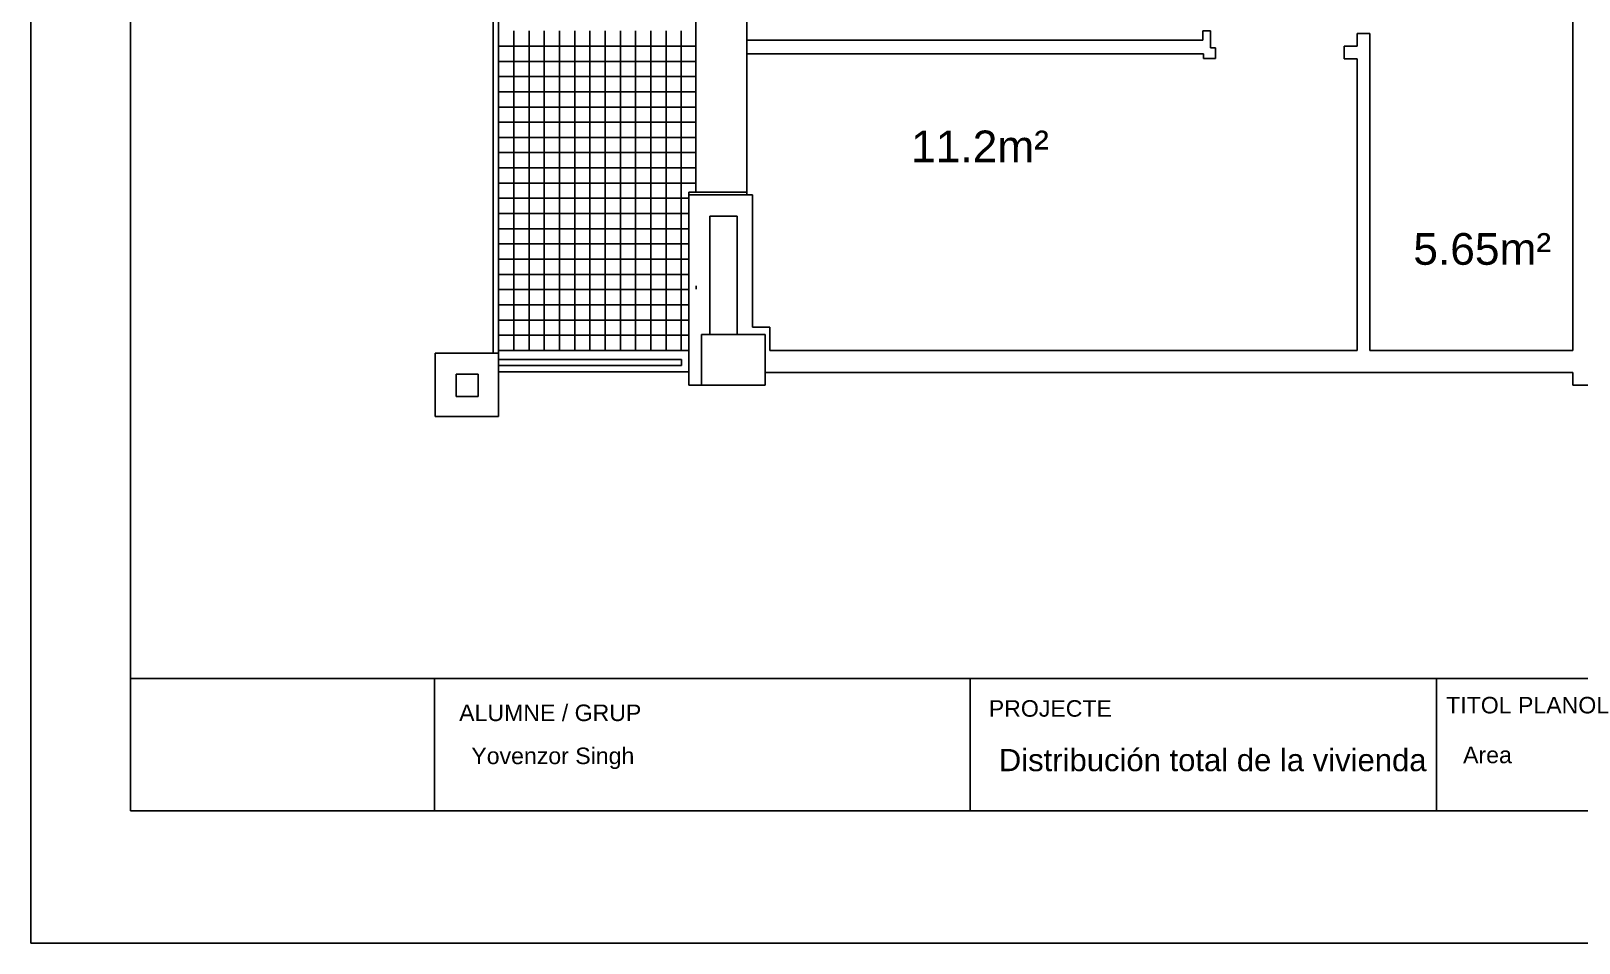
# Model space of a CAD drawing. Header units: millimetres. Extents: x 2377 to 4712, y -254 to 3188.
# Drawn here: x 3803.4 to 4037.5, y 1677.7 to 1815.7 of the extents above; entities that cross this region are included whole.
import ezdxf

# ---------------------------------------------------------------- set-up
doc = ezdxf.new("R2010")
doc.units = ezdxf.units.MM
doc.linetypes.add('DASHED2', pattern=[0.375, 0.25, -0.125])
doc.layers.add('Area', color=6, linetype='Continuous')
doc.styles.get("Standard").update_dxf_attribs({"font": 'arial.ttf'})

msp = doc.modelspace()

# ---------------------------------------------------------------- linework, layer by layer
for p, q in [((3803.4, 1974.71), (3803.4, 1677.71)), ((3818.45, 1697.71), (3818.45, 1959.71)), ((3874.13, 1766.97), (3874.13, 1926.21)), ((3873.29, 1766.97), (3873.29, 1903.19)), ((3874.13, 1766.97), (3874.13, 1903.19)), ((3903.97, 1836.42), (3903.97, 1791.33)), ((3911.65, 1835.52), (3911.65, 1790.89)), ((4036.57, 1767.35), (4036.57, 1822.99)), ((3876.43, 1815.7), (3876.43, 1813.4)), ((3878.73, 1815.7), (3878.73, 1813.4)), ((3881.04, 1815.7), (3881.04, 1813.4)), ((3883.34, 1815.7), (3883.34, 1813.4)), ((3885.64, 1815.7), (3885.64, 1813.4)), ((3887.94, 1815.7), (3887.94, 1813.4)), ((3890.24, 1815.7), (3890.24, 1813.4)), ((3892.55, 1815.7), (3892.55, 1813.4)), ((3894.85, 1815.7), (3894.85, 1813.4)), ((3897.15, 1815.7), (3897.15, 1813.4)), ((3899.45, 1815.7), (3899.45, 1813.4)), ((3901.76, 1815.7), (3901.76, 1813.4)), ((3981.8, 1815.7), (3980.61, 1815.7)), ((3980.61, 1815.7), (3980.61, 1814.32)), ((3981.8, 1813.16), (3981.8, 1815.7)), ((4003.95, 1813.4), (4003.95, 1815.32)), ((4003.95, 1815.32), (4005.87, 1815.32)), ((4003.95, 1815.32), (4005.87, 1815.32)), ((4005.87, 1815.32), (4005.87, 1767.35)), ((4005.87, 1815.32), (4005.87, 1767.35)), ((3874.13, 1813.4), (3874.42, 1813.4)), ((3876.43, 1813.4), (3874.13, 1813.4)), ((3878.73, 1813.4), (3876.43, 1813.4)), ((3876.43, 1813.4), (3876.43, 1811.1)), ((3876.43, 1813.4), (3878.73, 1813.4)), ((3881.04, 1813.4), (3878.73, 1813.4)), ((3878.73, 1813.4), (3878.73, 1811.1)), ((3878.73, 1813.4), (3881.04, 1813.4)), ((3883.34, 1813.4), (3881.04, 1813.4)), ((3881.04, 1813.4), (3881.04, 1811.1)), ((3881.04, 1813.4), (3883.34, 1813.4)), ((3885.64, 1813.4), (3883.34, 1813.4)), ((3883.34, 1813.4), (3883.34, 1811.1)), ((3883.34, 1813.4), (3885.64, 1813.4)), ((3887.94, 1813.4), (3885.64, 1813.4)), ((3885.64, 1813.4), (3885.64, 1811.1)), ((3885.64, 1813.4), (3887.94, 1813.4)), ((3890.24, 1813.4), (3887.94, 1813.4)), ((3887.94, 1813.4), (3887.94, 1811.1)), ((3887.94, 1813.4), (3890.24, 1813.4)), ((3892.55, 1813.4), (3890.24, 1813.4)), ((3890.24, 1813.4), (3890.24, 1811.1)), ((3890.24, 1813.4), (3892.55, 1813.4)), ((3894.85, 1813.4), (3892.55, 1813.4)), ((3892.55, 1813.4), (3892.55, 1811.1)), ((3897.15, 1813.4), (3894.85, 1813.4)), ((3894.85, 1813.4), (3894.85, 1811.1)), ((3899.45, 1813.4), (3897.15, 1813.4)), ((3897.15, 1813.4), (3897.15, 1811.1)), ((3901.76, 1813.4), (3899.45, 1813.4)), ((3899.45, 1813.4), (3899.45, 1811.1)), ((3901.76, 1813.4), (3901.76, 1811.1)), ((3903.99, 1813.4), (3901.76, 1813.4)), ((3911.65, 1814.32), (3980.61, 1814.32)), ((3911.65, 1812.81), (3911.65, 1811.85)), ((3911.65, 1812.25), (3980.72, 1812.25)), ((3980.72, 1812.25), (3980.72, 1811.54)), ((3982.55, 1813.16), (3981.8, 1813.16)), ((3982.55, 1811.54), (3982.55, 1813.16)), ((4002.03, 1811.48), (4002.03, 1813.4)), ((4002.03, 1813.4), (4003.95, 1813.4)), ((3876.43, 1811.1), (3874.13, 1811.1)), ((3876.43, 1811.1), (3874.13, 1811.1)), ((3878.73, 1811.1), (3876.43, 1811.1)), ((3876.43, 1811.1), (3876.43, 1808.8)), ((3876.43, 1811.1), (3878.73, 1811.1)), ((3878.73, 1811.1), (3876.43, 1811.1)), ((3876.43, 1811.1), (3878.73, 1811.1)), ((3881.04, 1811.1), (3878.73, 1811.1)), ((3878.73, 1811.1), (3878.73, 1808.8)), ((3878.73, 1811.1), (3881.04, 1811.1)), ((3881.04, 1811.1), (3878.73, 1811.1)), ((3878.73, 1811.1), (3881.04, 1811.1)), ((3883.34, 1811.1), (3881.04, 1811.1)), ((3881.04, 1811.1), (3881.04, 1808.8)), ((3881.04, 1811.1), (3883.34, 1811.1)), ((3883.34, 1811.1), (3881.04, 1811.1)), ((3881.04, 1811.1), (3883.34, 1811.1)), ((3885.64, 1811.1), (3883.34, 1811.1)), ((3883.34, 1811.1), (3883.34, 1808.8)), ((3883.34, 1811.1), (3885.64, 1811.1)), ((3885.64, 1811.1), (3883.34, 1811.1)), ((3883.34, 1811.1), (3885.64, 1811.1)), ((3887.94, 1811.1), (3885.64, 1811.1)), ((3885.64, 1811.1), (3885.64, 1808.8)), ((3885.64, 1811.1), (3887.94, 1811.1)), ((3887.94, 1811.1), (3885.64, 1811.1)), ((3885.64, 1811.1), (3887.94, 1811.1)), ((3890.24, 1811.1), (3887.94, 1811.1)), ((3887.94, 1811.1), (3887.94, 1808.8)), ((3887.94, 1811.1), (3890.24, 1811.1)), ((3890.24, 1811.1), (3887.94, 1811.1)), ((3887.94, 1811.1), (3890.24, 1811.1)), ((3892.55, 1811.1), (3890.24, 1811.1)), ((3890.24, 1811.1), (3890.24, 1808.8)), ((3890.24, 1811.1), (3892.55, 1811.1)), ((3892.55, 1811.1), (3890.24, 1811.1)), ((3890.24, 1811.1), (3892.55, 1811.1)), ((3894.85, 1811.1), (3892.55, 1811.1)), ((3892.55, 1811.1), (3892.55, 1808.8)), ((3894.85, 1811.1), (3892.55, 1811.1)), ((3897.15, 1811.1), (3894.85, 1811.1)), ((3894.85, 1811.1), (3894.85, 1808.8)), ((3897.15, 1811.1), (3894.85, 1811.1)), ((3899.45, 1811.1), (3897.15, 1811.1)), ((3897.15, 1811.1), (3897.15, 1808.8)), ((3899.45, 1811.1), (3897.15, 1811.1)), ((3901.76, 1811.1), (3899.45, 1811.1)), ((3899.45, 1811.1), (3899.45, 1808.8)), ((3901.76, 1811.1), (3899.45, 1811.1)), ((3901.76, 1811.1), (3901.76, 1808.8)), ((3903.99, 1811.1), (3901.76, 1811.1)), ((3980.72, 1811.54), (3982.55, 1811.54)), ((4003.95, 1811.48), (4002.03, 1811.48)), ((4003.95, 1767.36), (4003.95, 1811.48)), ((3874.13, 1808.8), (3874.42, 1808.8)), ((3876.43, 1808.8), (3874.13, 1808.8)), ((3878.73, 1808.8), (3876.43, 1808.8)), ((3876.43, 1808.8), (3876.43, 1806.5)), ((3876.43, 1808.8), (3878.73, 1808.8)), ((3881.04, 1808.8), (3878.73, 1808.8)), ((3878.73, 1808.8), (3878.73, 1806.5)), ((3878.73, 1808.8), (3881.04, 1808.8)), ((3883.34, 1808.8), (3881.04, 1808.8)), ((3881.04, 1808.8), (3881.04, 1806.5)), ((3881.04, 1808.8), (3883.34, 1808.8)), ((3885.64, 1808.8), (3883.34, 1808.8)), ((3883.34, 1808.8), (3883.34, 1806.5)), ((3883.34, 1808.8), (3885.64, 1808.8)), ((3887.94, 1808.8), (3885.64, 1808.8)), ((3885.64, 1808.8), (3885.64, 1806.5)), ((3885.64, 1808.8), (3887.94, 1808.8)), ((3890.24, 1808.8), (3887.94, 1808.8)), ((3887.94, 1808.8), (3887.94, 1806.5)), ((3887.94, 1808.8), (3890.24, 1808.8)), ((3892.55, 1808.8), (3890.24, 1808.8)), ((3890.24, 1808.8), (3890.24, 1806.5)), ((3890.24, 1808.8), (3892.55, 1808.8)), ((3894.85, 1808.8), (3892.55, 1808.8)), ((3892.55, 1808.8), (3892.55, 1806.5)), ((3897.15, 1808.8), (3894.85, 1808.8)), ((3894.85, 1808.8), (3894.85, 1806.5)), ((3899.45, 1808.8), (3897.15, 1808.8)), ((3897.15, 1808.8), (3897.15, 1806.5)), ((3901.76, 1808.8), (3899.45, 1808.8)), ((3899.45, 1808.8), (3899.45, 1806.5)), ((3901.76, 1808.8), (3901.76, 1806.5)), ((3903.99, 1808.8), (3901.76, 1808.8)), ((3876.43, 1806.5), (3874.13, 1806.5)), ((3878.73, 1806.5), (3876.43, 1806.5)), ((3876.43, 1806.5), (3876.43, 1804.19)), ((3876.43, 1806.5), (3878.73, 1806.5)), ((3881.04, 1806.5), (3878.73, 1806.5)), ((3878.73, 1806.5), (3878.73, 1804.19)), ((3878.73, 1806.5), (3881.04, 1806.5)), ((3883.34, 1806.5), (3881.04, 1806.5)), ((3881.04, 1806.5), (3881.04, 1804.19)), ((3881.04, 1806.5), (3883.34, 1806.5)), ((3885.64, 1806.5), (3883.34, 1806.5)), ((3883.34, 1806.5), (3883.34, 1804.19)), ((3883.34, 1806.5), (3885.64, 1806.5)), ((3887.94, 1806.5), (3885.64, 1806.5)), ((3885.64, 1806.5), (3885.64, 1804.19)), ((3885.64, 1806.5), (3887.94, 1806.5)), ((3890.24, 1806.5), (3887.94, 1806.5)), ((3887.94, 1806.5), (3887.94, 1804.19)), ((3887.94, 1806.5), (3890.24, 1806.5)), ((3892.55, 1806.5), (3890.24, 1806.5)), ((3890.24, 1806.5), (3890.24, 1804.19)), ((3890.24, 1806.5), (3892.55, 1806.5)), ((3894.85, 1806.5), (3892.55, 1806.5)), ((3892.55, 1806.5), (3892.55, 1804.19)), ((3897.15, 1806.5), (3894.85, 1806.5)), ((3894.85, 1806.5), (3894.85, 1804.19)), ((3899.45, 1806.5), (3897.15, 1806.5)), ((3897.15, 1806.5), (3897.15, 1804.19)), ((3901.76, 1806.5), (3899.45, 1806.5)), ((3899.45, 1806.5), (3899.45, 1804.19)), ((3901.76, 1806.5), (3901.76, 1804.19)), ((3903.99, 1806.5), (3901.76, 1806.5)), ((3876.43, 1804.19), (3874.13, 1804.19)), ((3874.13, 1804.19), (3876.43, 1804.19)), ((3878.73, 1804.19), (3876.43, 1804.19)), ((3876.43, 1804.19), (3876.43, 1801.89)), ((3876.43, 1804.19), (3878.73, 1804.19)), ((3881.04, 1804.19), (3878.73, 1804.19)), ((3878.73, 1804.19), (3878.73, 1801.89)), ((3878.73, 1804.19), (3881.04, 1804.19)), ((3883.34, 1804.19), (3881.04, 1804.19)), ((3881.04, 1804.19), (3881.04, 1801.89)), ((3881.04, 1804.19), (3883.34, 1804.19)), ((3885.64, 1804.19), (3883.34, 1804.19)), ((3883.34, 1804.19), (3883.34, 1801.89)), ((3883.34, 1804.19), (3885.64, 1804.19)), ((3887.94, 1804.19), (3885.64, 1804.19)), ((3885.64, 1804.19), (3885.64, 1801.89)), ((3885.64, 1804.19), (3887.94, 1804.19)), ((3890.24, 1804.19), (3887.94, 1804.19)), ((3887.94, 1804.19), (3887.94, 1801.89)), ((3887.94, 1804.19), (3890.24, 1804.19)), ((3892.55, 1804.19), (3890.24, 1804.19)), ((3890.24, 1804.19), (3890.24, 1801.89)), ((3890.24, 1804.19), (3892.55, 1804.19)), ((3894.85, 1804.19), (3892.55, 1804.19)), ((3892.55, 1804.19), (3892.55, 1801.89)), ((3897.15, 1804.19), (3894.85, 1804.19)), ((3894.85, 1804.19), (3894.85, 1801.89)), ((3899.45, 1804.19), (3897.15, 1804.19)), ((3897.15, 1804.19), (3897.15, 1801.89)), ((3901.76, 1804.19), (3899.45, 1804.19)), ((3899.45, 1804.19), (3899.45, 1801.89)), ((3901.76, 1804.19), (3901.76, 1801.89)), ((3903.99, 1804.19), (3901.76, 1804.19)), ((3876.43, 1801.89), (3874.13, 1801.89)), ((3878.73, 1801.89), (3876.43, 1801.89)), ((3876.43, 1801.89), (3876.43, 1799.59)), ((3876.43, 1801.89), (3878.73, 1801.89)), ((3881.04, 1801.89), (3878.73, 1801.89)), ((3878.73, 1801.89), (3878.73, 1799.59)), ((3878.73, 1801.89), (3881.04, 1801.89)), ((3883.34, 1801.89), (3881.04, 1801.89)), ((3881.04, 1801.89), (3881.04, 1799.59)), ((3881.04, 1801.89), (3883.34, 1801.89)), ((3885.64, 1801.89), (3883.34, 1801.89)), ((3883.34, 1801.89), (3883.34, 1799.59)), ((3883.34, 1801.89), (3885.64, 1801.89)), ((3887.94, 1801.89), (3885.64, 1801.89)), ((3885.64, 1801.89), (3885.64, 1799.59)), ((3885.64, 1801.89), (3887.94, 1801.89)), ((3890.24, 1801.89), (3887.94, 1801.89)), ((3887.94, 1801.89), (3887.94, 1799.59)), ((3887.94, 1801.89), (3890.24, 1801.89)), ((3892.55, 1801.89), (3890.24, 1801.89)), ((3890.24, 1801.89), (3890.24, 1799.59)), ((3890.24, 1801.89), (3892.55, 1801.89)), ((3894.85, 1801.89), (3892.55, 1801.89)), ((3892.55, 1801.89), (3892.55, 1799.59)), ((3897.15, 1801.89), (3894.85, 1801.89)), ((3894.85, 1801.89), (3894.85, 1799.59)), ((3899.45, 1801.89), (3897.15, 1801.89)), ((3897.15, 1801.89), (3897.15, 1799.59)), ((3901.76, 1801.89), (3899.45, 1801.89)), ((3899.45, 1801.89), (3899.45, 1799.59)), ((3901.76, 1801.89), (3901.76, 1799.59)), ((3903.99, 1801.89), (3901.76, 1801.89)), ((3874.13, 1799.59), (3874.42, 1799.59)), ((3876.43, 1799.59), (3874.13, 1799.59)), ((3878.73, 1799.59), (3876.43, 1799.59)), ((3876.43, 1799.59), (3876.43, 1797.29)), ((3876.43, 1799.59), (3878.73, 1799.59)), ((3881.04, 1799.59), (3878.73, 1799.59)), ((3878.73, 1799.59), (3878.73, 1797.29)), ((3878.73, 1799.59), (3881.04, 1799.59)), ((3883.34, 1799.59), (3881.04, 1799.59)), ((3881.04, 1799.59), (3881.04, 1797.29)), ((3881.04, 1799.59), (3883.34, 1799.59)), ((3885.64, 1799.59), (3883.34, 1799.59)), ((3883.34, 1799.59), (3883.34, 1797.29)), ((3883.34, 1799.59), (3885.64, 1799.59)), ((3887.94, 1799.59), (3885.64, 1799.59)), ((3885.64, 1799.59), (3885.64, 1797.29)), ((3885.64, 1799.59), (3887.94, 1799.59)), ((3890.24, 1799.59), (3887.94, 1799.59)), ((3887.94, 1799.59), (3887.94, 1797.29)), ((3887.94, 1799.59), (3890.24, 1799.59)), ((3892.55, 1799.59), (3890.24, 1799.59)), ((3890.24, 1799.59), (3890.24, 1797.29)), ((3890.24, 1799.59), (3892.55, 1799.59)), ((3894.85, 1799.59), (3892.55, 1799.59)), ((3892.55, 1799.59), (3892.55, 1797.29)), ((3897.15, 1799.59), (3894.85, 1799.59)), ((3894.85, 1799.59), (3894.85, 1797.29)), ((3899.45, 1799.59), (3897.15, 1799.59)), ((3897.15, 1799.59), (3897.15, 1797.29)), ((3901.76, 1799.59), (3899.45, 1799.59)), ((3899.45, 1799.59), (3899.45, 1797.29)), ((3901.76, 1799.59), (3901.76, 1797.29)), ((3903.99, 1799.59), (3901.76, 1799.59)), ((3876.43, 1797.29), (3874.13, 1797.29)), ((3878.73, 1797.29), (3876.43, 1797.29)), ((3876.43, 1797.29), (3876.43, 1794.98)), ((3876.43, 1797.29), (3878.73, 1797.29)), ((3881.04, 1797.29), (3878.73, 1797.29)), ((3878.73, 1797.29), (3878.73, 1794.98)), ((3878.73, 1797.29), (3881.04, 1797.29)), ((3883.34, 1797.29), (3881.04, 1797.29)), ((3881.04, 1797.29), (3881.04, 1794.98)), ((3881.04, 1797.29), (3883.34, 1797.29)), ((3885.64, 1797.29), (3883.34, 1797.29)), ((3883.34, 1797.29), (3883.34, 1794.98)), ((3883.34, 1797.29), (3885.64, 1797.29)), ((3887.94, 1797.29), (3885.64, 1797.29)), ((3885.64, 1797.29), (3885.64, 1794.98)), ((3885.64, 1797.29), (3887.94, 1797.29)), ((3890.24, 1797.29), (3887.94, 1797.29)), ((3887.94, 1797.29), (3887.94, 1794.98)), ((3887.94, 1797.29), (3890.24, 1797.29)), ((3892.55, 1797.29), (3890.24, 1797.29)), ((3890.24, 1797.29), (3890.24, 1794.98)), ((3890.24, 1797.29), (3892.55, 1797.29)), ((3894.85, 1797.29), (3892.55, 1797.29)), ((3892.55, 1797.29), (3892.55, 1794.98)), ((3897.15, 1797.29), (3894.85, 1797.29)), ((3894.85, 1797.29), (3894.85, 1794.98)), ((3899.45, 1797.29), (3897.15, 1797.29)), ((3897.15, 1797.29), (3897.15, 1794.98)), ((3901.76, 1797.29), (3899.45, 1797.29)), ((3899.45, 1797.29), (3899.45, 1794.98)), ((3901.76, 1797.29), (3901.76, 1794.98)), ((3903.99, 1797.29), (3901.76, 1797.29)), ((3876.43, 1794.98), (3874.13, 1794.98)), ((3874.13, 1794.98), (3876.43, 1794.98)), ((3878.73, 1794.98), (3876.43, 1794.98)), ((3876.43, 1794.98), (3876.43, 1792.68)), ((3876.43, 1794.98), (3878.73, 1794.98)), ((3881.04, 1794.98), (3878.73, 1794.98)), ((3878.73, 1794.98), (3878.73, 1792.68)), ((3878.73, 1794.98), (3881.04, 1794.98)), ((3883.34, 1794.98), (3881.04, 1794.98)), ((3881.04, 1794.98), (3881.04, 1792.68)), ((3881.04, 1794.98), (3883.34, 1794.98)), ((3885.64, 1794.98), (3883.34, 1794.98)), ((3883.34, 1794.98), (3883.34, 1792.68)), ((3883.34, 1794.98), (3885.64, 1794.98)), ((3887.94, 1794.98), (3885.64, 1794.98)), ((3885.64, 1794.98), (3885.64, 1792.68)), ((3885.64, 1794.98), (3887.94, 1794.98)), ((3890.24, 1794.98), (3887.94, 1794.98)), ((3887.94, 1794.98), (3887.94, 1792.68)), ((3887.94, 1794.98), (3890.24, 1794.98)), ((3892.55, 1794.98), (3890.24, 1794.98)), ((3890.24, 1794.98), (3890.24, 1792.68)), ((3890.24, 1794.98), (3892.55, 1794.98)), ((3894.85, 1794.98), (3892.55, 1794.98)), ((3892.55, 1794.98), (3892.55, 1792.68)), ((3897.15, 1794.98), (3894.85, 1794.98)), ((3894.85, 1794.98), (3894.85, 1792.68)), ((3899.45, 1794.98), (3897.15, 1794.98)), ((3897.15, 1794.98), (3897.15, 1792.68)), ((3901.76, 1794.98), (3899.45, 1794.98)), ((3899.45, 1794.98), (3899.45, 1792.68)), ((3901.76, 1794.98), (3901.76, 1792.68)), ((3903.99, 1794.98), (3901.76, 1794.98)), ((3876.43, 1792.68), (3874.13, 1792.68)), ((3878.73, 1792.68), (3876.43, 1792.68)), ((3876.43, 1792.68), (3876.43, 1790.38)), ((3876.43, 1792.68), (3878.73, 1792.68)), ((3881.04, 1792.68), (3878.73, 1792.68)), ((3878.73, 1792.68), (3878.73, 1790.38)), ((3878.73, 1792.68), (3881.04, 1792.68)), ((3883.34, 1792.68), (3881.04, 1792.68)), ((3881.04, 1792.68), (3881.04, 1790.38)), ((3881.04, 1792.68), (3883.34, 1792.68)), ((3885.64, 1792.68), (3883.34, 1792.68)), ((3883.34, 1792.68), (3883.34, 1790.38)), ((3883.34, 1792.68), (3885.64, 1792.68)), ((3887.94, 1792.68), (3885.64, 1792.68)), ((3885.64, 1792.68), (3885.64, 1790.38)), ((3885.64, 1792.68), (3887.94, 1792.68)), ((3890.24, 1792.68), (3887.94, 1792.68)), ((3887.94, 1792.68), (3887.94, 1790.38)), ((3887.94, 1792.68), (3890.24, 1792.68)), ((3892.55, 1792.68), (3890.24, 1792.68)), ((3890.24, 1792.68), (3890.24, 1790.38)), ((3890.24, 1792.68), (3892.55, 1792.68)), ((3894.85, 1792.68), (3892.55, 1792.68)), ((3892.55, 1792.68), (3892.55, 1790.38)), ((3897.15, 1792.68), (3894.85, 1792.68)), ((3894.85, 1792.68), (3894.85, 1790.38)), ((3899.45, 1792.68), (3897.15, 1792.68)), ((3897.15, 1792.68), (3897.15, 1790.38)), ((3901.76, 1792.68), (3899.45, 1792.68)), ((3899.45, 1792.68), (3899.45, 1790.38)), ((3901.76, 1792.68), (3901.76, 1790.38)), ((3903.99, 1792.68), (3901.76, 1792.68)), ((3902.91, 1791.33), (3911.65, 1791.33)), ((3902.91, 1791.33), (3902.91, 1790.89)), ((3874.13, 1790.38), (3874.42, 1790.38)), ((3876.43, 1790.38), (3874.13, 1790.38)), ((3878.73, 1790.38), (3876.43, 1790.38)), ((3876.43, 1790.38), (3876.43, 1788.08)), ((3876.43, 1790.38), (3878.73, 1790.38)), ((3881.04, 1790.38), (3878.73, 1790.38)), ((3878.73, 1790.38), (3878.73, 1788.08)), ((3878.73, 1790.38), (3881.04, 1790.38)), ((3883.34, 1790.38), (3881.04, 1790.38)), ((3881.04, 1790.38), (3881.04, 1788.08)), ((3881.04, 1790.38), (3883.34, 1790.38)), ((3885.64, 1790.38), (3883.34, 1790.38)), ((3883.34, 1790.38), (3883.34, 1788.08)), ((3883.34, 1790.38), (3885.64, 1790.38)), ((3887.94, 1790.38), (3885.64, 1790.38)), ((3885.64, 1790.38), (3885.64, 1788.08)), ((3885.64, 1790.38), (3887.94, 1790.38)), ((3890.24, 1790.38), (3887.94, 1790.38)), ((3887.94, 1790.38), (3887.94, 1788.08)), ((3887.94, 1790.38), (3890.24, 1790.38)), ((3892.55, 1790.38), (3890.24, 1790.38)), ((3890.24, 1790.38), (3890.24, 1788.08)), ((3890.24, 1790.38), (3892.55, 1790.38)), ((3894.85, 1790.38), (3892.55, 1790.38)), ((3892.55, 1790.38), (3892.55, 1788.08)), ((3897.15, 1790.38), (3894.85, 1790.38)), ((3894.85, 1790.38), (3894.85, 1788.08)), ((3899.45, 1790.38), (3897.15, 1790.38)), ((3897.15, 1790.38), (3897.15, 1788.08)), ((3901.76, 1790.38), (3899.45, 1790.38)), ((3899.45, 1790.38), (3899.45, 1788.08)), ((3902.91, 1790.38), (3901.76, 1790.38)), ((3901.76, 1790.38), (3901.76, 1788.08)), ((3902.91, 1762.12), (3902.91, 1790.89)), ((3902.91, 1790.89), (3912.5, 1790.89)), ((3902.91, 1790.89), (3912.5, 1790.89)), ((3912.5, 1790.89), (3912.5, 1770.9)), ((3876.43, 1788.08), (3874.13, 1788.08)), ((3878.73, 1788.08), (3876.43, 1788.08)), ((3876.43, 1788.08), (3876.43, 1785.78)), ((3876.43, 1788.08), (3878.73, 1788.08)), ((3881.04, 1788.08), (3878.73, 1788.08)), ((3878.73, 1788.08), (3878.73, 1785.78)), ((3878.73, 1788.08), (3881.04, 1788.08)), ((3883.34, 1788.08), (3881.04, 1788.08)), ((3881.04, 1788.08), (3881.04, 1785.78)), ((3881.04, 1788.08), (3883.34, 1788.08)), ((3885.64, 1788.08), (3883.34, 1788.08)), ((3883.34, 1788.08), (3883.34, 1785.78)), ((3883.34, 1788.08), (3885.64, 1788.08)), ((3887.94, 1788.08), (3885.64, 1788.08)), ((3885.64, 1788.08), (3885.64, 1785.78)), ((3885.64, 1788.08), (3887.94, 1788.08)), ((3890.24, 1788.08), (3887.94, 1788.08)), ((3887.94, 1788.08), (3887.94, 1785.78)), ((3887.94, 1788.08), (3890.24, 1788.08)), ((3892.55, 1788.08), (3890.24, 1788.08)), ((3890.24, 1788.08), (3890.24, 1785.78)), ((3890.24, 1788.08), (3892.55, 1788.08)), ((3894.85, 1788.08), (3892.55, 1788.08)), ((3892.55, 1788.08), (3892.55, 1785.78)), ((3897.15, 1788.08), (3894.85, 1788.08)), ((3894.85, 1788.08), (3894.85, 1785.78)), ((3899.45, 1788.08), (3897.15, 1788.08)), ((3897.15, 1788.08), (3897.15, 1785.78)), ((3901.76, 1788.08), (3899.45, 1788.08)), ((3899.45, 1788.08), (3899.45, 1785.78)), ((3902.91, 1788.08), (3901.76, 1788.08)), ((3901.76, 1788.08), (3901.76, 1785.78)), ((3910.19, 1787.66), (3906.08, 1787.66)), ((3906.08, 1787.66), (3906.08, 1769.79)), ((3910.19, 1769.79), (3910.19, 1787.66)), ((3876.43, 1785.78), (3874.13, 1785.78)), ((3874.13, 1785.78), (3876.43, 1785.78)), ((3878.73, 1785.78), (3876.43, 1785.78)), ((3876.43, 1785.78), (3876.43, 1783.47)), ((3876.43, 1785.78), (3878.73, 1785.78)), ((3881.04, 1785.78), (3878.73, 1785.78)), ((3878.73, 1785.78), (3878.73, 1783.47)), ((3878.73, 1785.78), (3881.04, 1785.78)), ((3883.34, 1785.78), (3881.04, 1785.78)), ((3881.04, 1785.78), (3881.04, 1783.47)), ((3881.04, 1785.78), (3883.34, 1785.78)), ((3885.64, 1785.78), (3883.34, 1785.78)), ((3883.34, 1785.78), (3883.34, 1783.47)), ((3883.34, 1785.78), (3885.64, 1785.78)), ((3887.94, 1785.78), (3885.64, 1785.78)), ((3885.64, 1785.78), (3885.64, 1783.47)), ((3885.64, 1785.78), (3887.94, 1785.78)), ((3890.24, 1785.78), (3887.94, 1785.78)), ((3887.94, 1785.78), (3887.94, 1783.47)), ((3887.94, 1785.78), (3890.24, 1785.78)), ((3892.55, 1785.78), (3890.24, 1785.78)), ((3890.24, 1785.78), (3890.24, 1783.47)), ((3890.24, 1785.78), (3892.55, 1785.78)), ((3894.85, 1785.78), (3892.55, 1785.78)), ((3892.55, 1785.78), (3892.55, 1783.47)), ((3897.15, 1785.78), (3894.85, 1785.78)), ((3894.85, 1785.78), (3894.85, 1783.47)), ((3899.45, 1785.78), (3897.15, 1785.78)), ((3897.15, 1785.78), (3897.15, 1783.47)), ((3901.76, 1785.78), (3899.45, 1785.78)), ((3899.45, 1785.78), (3899.45, 1783.47)), ((3902.91, 1785.78), (3901.76, 1785.78)), ((3901.76, 1785.78), (3901.76, 1783.47)), ((3876.43, 1783.47), (3874.13, 1783.47)), ((3878.73, 1783.47), (3876.43, 1783.47)), ((3876.43, 1783.47), (3876.43, 1781.17)), ((3876.43, 1783.47), (3878.73, 1783.47)), ((3881.04, 1783.47), (3878.73, 1783.47)), ((3878.73, 1783.47), (3878.73, 1781.17)), ((3878.73, 1783.47), (3881.04, 1783.47)), ((3883.34, 1783.47), (3881.04, 1783.47)), ((3881.04, 1783.47), (3881.04, 1781.17)), ((3881.04, 1783.47), (3883.34, 1783.47)), ((3885.64, 1783.47), (3883.34, 1783.47)), ((3883.34, 1783.47), (3883.34, 1781.17)), ((3883.34, 1783.47), (3885.64, 1783.47)), ((3887.94, 1783.47), (3885.64, 1783.47)), ((3885.64, 1783.47), (3885.64, 1781.17)), ((3885.64, 1783.47), (3887.94, 1783.47)), ((3890.24, 1783.47), (3887.94, 1783.47)), ((3887.94, 1783.47), (3887.94, 1781.17)), ((3887.94, 1783.47), (3890.24, 1783.47)), ((3892.55, 1783.47), (3890.24, 1783.47)), ((3890.24, 1783.47), (3890.24, 1781.17)), ((3890.24, 1783.47), (3892.55, 1783.47)), ((3894.85, 1783.47), (3892.55, 1783.47)), ((3892.55, 1783.47), (3892.55, 1781.17)), ((3897.15, 1783.47), (3894.85, 1783.47)), ((3894.85, 1783.47), (3894.85, 1781.17)), ((3899.45, 1783.47), (3897.15, 1783.47)), ((3897.15, 1783.47), (3897.15, 1781.17)), ((3901.76, 1783.47), (3899.45, 1783.47)), ((3899.45, 1783.47), (3899.45, 1781.17)), ((3902.91, 1783.47), (3901.76, 1783.47)), ((3901.76, 1783.47), (3901.76, 1781.17)), ((3874.13, 1781.17), (3874.42, 1781.17)), ((3876.43, 1781.17), (3874.13, 1781.17)), ((3878.73, 1781.17), (3876.43, 1781.17)), ((3876.43, 1781.17), (3876.43, 1778.87)), ((3876.43, 1781.17), (3878.73, 1781.17)), ((3881.04, 1781.17), (3878.73, 1781.17)), ((3878.73, 1781.17), (3878.73, 1778.87)), ((3878.73, 1781.17), (3881.04, 1781.17)), ((3883.34, 1781.17), (3881.04, 1781.17)), ((3881.04, 1781.17), (3881.04, 1778.87)), ((3881.04, 1781.17), (3883.34, 1781.17)), ((3885.64, 1781.17), (3883.34, 1781.17)), ((3883.34, 1781.17), (3883.34, 1778.87)), ((3883.34, 1781.17), (3885.64, 1781.17)), ((3887.94, 1781.17), (3885.64, 1781.17)), ((3885.64, 1781.17), (3885.64, 1778.87)), ((3885.64, 1781.17), (3887.94, 1781.17)), ((3890.24, 1781.17), (3887.94, 1781.17)), ((3887.94, 1781.17), (3887.94, 1778.87)), ((3887.94, 1781.17), (3890.24, 1781.17)), ((3892.55, 1781.17), (3890.24, 1781.17)), ((3890.24, 1781.17), (3890.24, 1778.87)), ((3890.24, 1781.17), (3892.55, 1781.17)), ((3894.85, 1781.17), (3892.55, 1781.17)), ((3892.55, 1781.17), (3892.55, 1778.87)), ((3897.15, 1781.17), (3894.85, 1781.17)), ((3894.85, 1781.17), (3894.85, 1778.87)), ((3899.45, 1781.17), (3897.15, 1781.17)), ((3897.15, 1781.17), (3897.15, 1778.87)), ((3901.76, 1781.17), (3899.45, 1781.17)), ((3899.45, 1781.17), (3899.45, 1778.87)), ((3902.91, 1781.17), (3901.76, 1781.17)), ((3901.76, 1781.17), (3901.76, 1778.87)), ((3876.43, 1778.87), (3874.13, 1778.87)), ((3878.73, 1778.87), (3876.43, 1778.87)), ((3876.43, 1778.87), (3876.43, 1776.57)), ((3876.43, 1778.87), (3878.73, 1778.87)), ((3881.04, 1778.87), (3878.73, 1778.87)), ((3878.73, 1778.87), (3878.73, 1776.57)), ((3878.73, 1778.87), (3881.04, 1778.87)), ((3883.34, 1778.87), (3881.04, 1778.87)), ((3881.04, 1778.87), (3881.04, 1776.57)), ((3881.04, 1778.87), (3883.34, 1778.87)), ((3885.64, 1778.87), (3883.34, 1778.87)), ((3883.34, 1778.87), (3883.34, 1776.57)), ((3883.34, 1778.87), (3885.64, 1778.87)), ((3887.94, 1778.87), (3885.64, 1778.87)), ((3885.64, 1778.87), (3885.64, 1776.57)), ((3885.64, 1778.87), (3887.94, 1778.87)), ((3890.24, 1778.87), (3887.94, 1778.87)), ((3887.94, 1778.87), (3887.94, 1776.57)), ((3887.94, 1778.87), (3890.24, 1778.87)), ((3892.55, 1778.87), (3890.24, 1778.87)), ((3890.24, 1778.87), (3890.24, 1776.57)), ((3890.24, 1778.87), (3892.55, 1778.87)), ((3894.85, 1778.87), (3892.55, 1778.87)), ((3892.55, 1778.87), (3892.55, 1776.57)), ((3897.15, 1778.87), (3894.85, 1778.87)), ((3894.85, 1778.87), (3894.85, 1776.57)), ((3899.45, 1778.87), (3897.15, 1778.87)), ((3897.15, 1778.87), (3897.15, 1776.57)), ((3901.76, 1778.87), (3899.45, 1778.87)), ((3899.45, 1778.87), (3899.45, 1776.57)), ((3902.91, 1778.87), (3901.76, 1778.87)), ((3901.76, 1778.87), (3901.76, 1776.57)), ((3903.99, 1777.12), (3903.99, 1776.63)), ((3876.43, 1776.57), (3874.13, 1776.57)), ((3874.13, 1776.57), (3876.43, 1776.57)), ((3878.73, 1776.57), (3876.43, 1776.57)), ((3876.43, 1776.57), (3876.43, 1774.26)), ((3876.43, 1776.57), (3878.73, 1776.57)), ((3881.04, 1776.57), (3878.73, 1776.57)), ((3878.73, 1776.57), (3878.73, 1774.26)), ((3878.73, 1776.57), (3881.04, 1776.57)), ((3883.34, 1776.57), (3881.04, 1776.57)), ((3881.04, 1776.57), (3881.04, 1774.26)), ((3881.04, 1776.57), (3883.34, 1776.57)), ((3885.64, 1776.57), (3883.34, 1776.57)), ((3883.34, 1776.57), (3883.34, 1774.26)), ((3883.34, 1776.57), (3885.64, 1776.57)), ((3887.94, 1776.57), (3885.64, 1776.57)), ((3885.64, 1776.57), (3885.64, 1774.26)), ((3885.64, 1776.57), (3887.94, 1776.57)), ((3890.24, 1776.57), (3887.94, 1776.57)), ((3887.94, 1776.57), (3887.94, 1774.26)), ((3887.94, 1776.57), (3890.24, 1776.57)), ((3892.55, 1776.57), (3890.24, 1776.57)), ((3890.24, 1776.57), (3890.24, 1774.26)), ((3890.24, 1776.57), (3892.55, 1776.57)), ((3894.85, 1776.57), (3892.55, 1776.57)), ((3892.55, 1776.57), (3892.55, 1774.26)), ((3897.15, 1776.57), (3894.85, 1776.57)), ((3894.85, 1776.57), (3894.85, 1774.26)), ((3899.45, 1776.57), (3897.15, 1776.57)), ((3897.15, 1776.57), (3897.15, 1774.26)), ((3901.76, 1776.57), (3899.45, 1776.57)), ((3899.45, 1776.57), (3899.45, 1774.26)), ((3902.91, 1776.57), (3901.76, 1776.57)), ((3901.76, 1776.57), (3901.76, 1774.26)), ((3876.43, 1774.26), (3874.13, 1774.26)), ((3878.73, 1774.26), (3876.43, 1774.26)), ((3876.43, 1774.26), (3876.43, 1771.96)), ((3876.43, 1774.26), (3878.73, 1774.26)), ((3881.04, 1774.26), (3878.73, 1774.26)), ((3878.73, 1774.26), (3878.73, 1771.96)), ((3878.73, 1774.26), (3881.04, 1774.26)), ((3883.34, 1774.26), (3881.04, 1774.26)), ((3881.04, 1774.26), (3881.04, 1771.96)), ((3881.04, 1774.26), (3883.34, 1774.26)), ((3885.64, 1774.26), (3883.34, 1774.26)), ((3883.34, 1774.26), (3883.34, 1771.96)), ((3883.34, 1774.26), (3885.64, 1774.26)), ((3887.94, 1774.26), (3885.64, 1774.26)), ((3885.64, 1774.26), (3885.64, 1771.96)), ((3885.64, 1774.26), (3887.94, 1774.26)), ((3890.24, 1774.26), (3887.94, 1774.26)), ((3887.94, 1774.26), (3887.94, 1771.96)), ((3887.94, 1774.26), (3890.24, 1774.26)), ((3892.55, 1774.26), (3890.24, 1774.26)), ((3890.24, 1774.26), (3890.24, 1771.96)), ((3890.24, 1774.26), (3892.55, 1774.26)), ((3894.85, 1774.26), (3892.55, 1774.26)), ((3892.55, 1774.26), (3892.55, 1771.96)), ((3897.15, 1774.26), (3894.85, 1774.26)), ((3894.85, 1774.26), (3894.85, 1771.96)), ((3899.45, 1774.26), (3897.15, 1774.26)), ((3897.15, 1774.26), (3897.15, 1771.96)), ((3901.76, 1774.26), (3899.45, 1774.26)), ((3899.45, 1774.26), (3899.45, 1771.96)), ((3902.91, 1774.26), (3901.76, 1774.26)), ((3901.76, 1774.26), (3901.76, 1771.96)), ((3874.13, 1771.96), (3874.42, 1771.96)), ((3876.43, 1771.96), (3874.13, 1771.96)), ((3878.73, 1771.96), (3876.43, 1771.96)), ((3876.43, 1771.96), (3876.43, 1769.66)), ((3876.43, 1771.96), (3878.73, 1771.96)), ((3881.04, 1771.96), (3878.73, 1771.96)), ((3878.73, 1771.96), (3878.73, 1769.66)), ((3878.73, 1771.96), (3881.04, 1771.96)), ((3883.34, 1771.96), (3881.04, 1771.96)), ((3881.04, 1771.96), (3881.04, 1769.66)), ((3881.04, 1771.96), (3883.34, 1771.96)), ((3885.64, 1771.96), (3883.34, 1771.96)), ((3883.34, 1771.96), (3883.34, 1769.66)), ((3883.34, 1771.96), (3885.64, 1771.96)), ((3887.94, 1771.96), (3885.64, 1771.96)), ((3885.64, 1771.96), (3885.64, 1769.66)), ((3885.64, 1771.96), (3887.94, 1771.96)), ((3890.24, 1771.96), (3887.94, 1771.96)), ((3887.94, 1771.96), (3887.94, 1769.66)), ((3887.94, 1771.96), (3890.24, 1771.96)), ((3892.55, 1771.96), (3890.24, 1771.96)), ((3890.24, 1771.96), (3890.24, 1769.66)), ((3890.24, 1771.96), (3892.55, 1771.96)), ((3894.85, 1771.96), (3892.55, 1771.96)), ((3892.55, 1771.96), (3892.55, 1769.66)), ((3897.15, 1771.96), (3894.85, 1771.96)), ((3894.85, 1771.96), (3894.85, 1769.66)), ((3899.45, 1771.96), (3897.15, 1771.96)), ((3897.15, 1771.96), (3897.15, 1769.66)), ((3901.76, 1771.96), (3899.45, 1771.96)), ((3899.45, 1771.96), (3899.45, 1769.66)), ((3902.91, 1771.96), (3901.76, 1771.96)), ((3901.76, 1771.96), (3901.76, 1769.66)), ((3912.5, 1770.9), (3915.17, 1770.9)), ((3915.17, 1770.9), (3915.17, 1767.36)), ((3876.43, 1769.66), (3874.13, 1769.66)), ((3878.73, 1769.66), (3876.43, 1769.66)), ((3876.43, 1769.66), (3876.43, 1767.36)), ((3876.43, 1769.66), (3878.73, 1769.66)), ((3881.04, 1769.66), (3878.73, 1769.66)), ((3878.73, 1769.66), (3878.73, 1767.36)), ((3878.73, 1769.66), (3881.04, 1769.66)), ((3883.34, 1769.66), (3881.04, 1769.66)), ((3881.04, 1769.66), (3881.04, 1767.36)), ((3881.04, 1769.66), (3883.34, 1769.66)), ((3885.64, 1769.66), (3883.34, 1769.66)), ((3883.34, 1769.66), (3883.34, 1767.36)), ((3883.34, 1769.66), (3885.64, 1769.66)), ((3887.94, 1769.66), (3885.64, 1769.66)), ((3885.64, 1769.66), (3885.64, 1767.36)), ((3885.64, 1769.66), (3887.94, 1769.66)), ((3890.24, 1769.66), (3887.94, 1769.66)), ((3887.94, 1769.66), (3887.94, 1767.36)), ((3887.94, 1769.66), (3890.24, 1769.66)), ((3892.55, 1769.66), (3890.24, 1769.66)), ((3890.24, 1769.66), (3890.24, 1767.36)), ((3890.24, 1769.66), (3892.55, 1769.66)), ((3894.85, 1769.66), (3892.55, 1769.66)), ((3892.55, 1769.66), (3892.55, 1767.36)), ((3897.15, 1769.66), (3894.85, 1769.66)), ((3894.85, 1769.66), (3894.85, 1767.36)), ((3899.45, 1769.66), (3897.15, 1769.66)), ((3897.15, 1769.66), (3897.15, 1767.36)), ((3901.76, 1769.66), (3899.45, 1769.66)), ((3899.45, 1769.66), (3899.45, 1767.36)), ((3902.91, 1769.66), (3901.76, 1769.66)), ((3901.76, 1769.66), (3901.76, 1767.36)), ((3904.83, 1762.12), (3904.83, 1769.79)), ((3904.83, 1769.79), (3914.42, 1769.79)), ((3914.42, 1769.79), (3914.42, 1762.12)), ((3864.54, 1766.97), (3864.54, 1757.38)), ((3874.13, 1766.97), (3864.54, 1766.97)), ((3874.13, 1766.97), (3872.59, 1766.97)), ((3874.13, 1767.36), (3902.91, 1767.36)), ((3876.43, 1767.36), (3874.13, 1767.36)), ((3874.13, 1757.38), (3874.13, 1766.97)), ((3874.13, 1766.97), (3874.13, 1765.06)), ((3874.13, 1766.01), (3901.8, 1766.01)), ((3878.73, 1767.36), (3876.43, 1767.36)), ((3881.04, 1767.36), (3878.73, 1767.36)), ((3883.34, 1767.36), (3881.04, 1767.36)), ((3885.64, 1767.36), (3883.34, 1767.36)), ((3887.94, 1767.36), (3885.64, 1767.36)), ((3890.24, 1767.36), (3887.94, 1767.36)), ((3892.55, 1767.36), (3890.24, 1767.36)), ((3894.85, 1767.36), (3892.55, 1767.36)), ((3897.15, 1767.36), (3894.85, 1767.36)), ((3899.45, 1767.36), (3897.15, 1767.36)), ((3901.76, 1767.36), (3899.45, 1767.36)), ((3902.91, 1767.36), (3901.76, 1767.36)), ((3901.8, 1766.01), (3901.8, 1765.08)), ((3902.91, 1766.97), (3902.91, 1764.12)), ((3915.17, 1767.36), (4003.95, 1767.36)), ((4005.87, 1767.35), (4026.97, 1767.35)), ((4026.97, 1767.35), (4036.57, 1767.35)), ((3867.69, 1763.75), (3867.69, 1760.42)), ((3871.02, 1763.75), (3867.69, 1763.75)), ((3871.02, 1760.42), (3871.02, 1763.75)), ((3901.8, 1765.08), (3874.13, 1765.08)), ((3901.8, 1764.12), (3874.13, 1764.12)), ((3901.8, 1764.12), (3902.91, 1764.12)), ((3902.91, 1764.12), (3902.91, 1762.12)), ((3914.42, 1762.12), (3914.42, 1764.04)), ((3914.42, 1764.04), (4036.57, 1764.04)), ((4036.57, 1764.04), (4036.57, 1762.12)), ((3902.91, 1762.12), (3904.83, 1762.12)), ((3904.83, 1762.12), (3914.42, 1762.12)), ((4036.57, 1762.12), (4046.16, 1762.12)), ((3867.69, 1760.42), (3871.02, 1760.42)), ((3864.54, 1757.38), (3874.13, 1757.38)), ((3803.4, 1697.71), (3803.4, 1717.71)), ((4213.94, 1717.71), (3818.45, 1717.71)), ((3864.45, 1697.71), (3864.45, 1717.71)), ((3945.45, 1697.71), (3945.45, 1717.71)), ((4015.95, 1697.71), (4015.95, 1717.71)), ((3818.45, 1697.71), (3864.45, 1697.71)), ((3864.45, 1697.71), (3945.45, 1697.71)), ((3945.45, 1697.71), (4015.95, 1697.71)), ((4015.95, 1697.71), (4085.95, 1697.71)), ((3803.4, 1677.71), (4223.4, 1677.71))]:
    msp.add_line(p, q)

# ---------------------------------------------------------------- texts
at = {"char_height": 2.5, "attachment_point": 1}
for s, width, insert in [('ALUMNE / GRUP', 48.2644, (3868.16, 1713.79)), ('PROJECTE', 37.0564, (3948.26, 1714.45)), ('TITOL PLANOL', 34.1105, (4017.43, 1714.95)), ('Yovenzor Singh', 70.5915, (3870, 1707.28)), ('Area', 65.9599, (4019.99, 1707.42))]:
    msp.add_mtext_dynamic_manual_height_columns(s, width=width, gutter_width=12.5, heights=[0], dxfattribs=dict(at, insert=insert))
at = {"transparency": 33554687, "insert": (3949.78, 1707.07), "char_height": 3.3593, "width": 67.3372, "attachment_point": 1}
msp.add_mtext('Distribución total de la vivienda', dxfattribs=at)
at = {"layer": 'Area', "linetype": 'DASHED2', "char_height": 4.796, "attachment_point": 1}
for s, insert in [('11.2m²', (3936.51, 1800.63)), ('5.65m²', (4012.46, 1785.12))]:
    msp.add_mtext_dynamic_manual_height_columns(s, width=34.4611, gutter_width=23.98, heights=[0], dxfattribs=dict(at, insert=insert))

doc.saveas('drawing.dxf')
